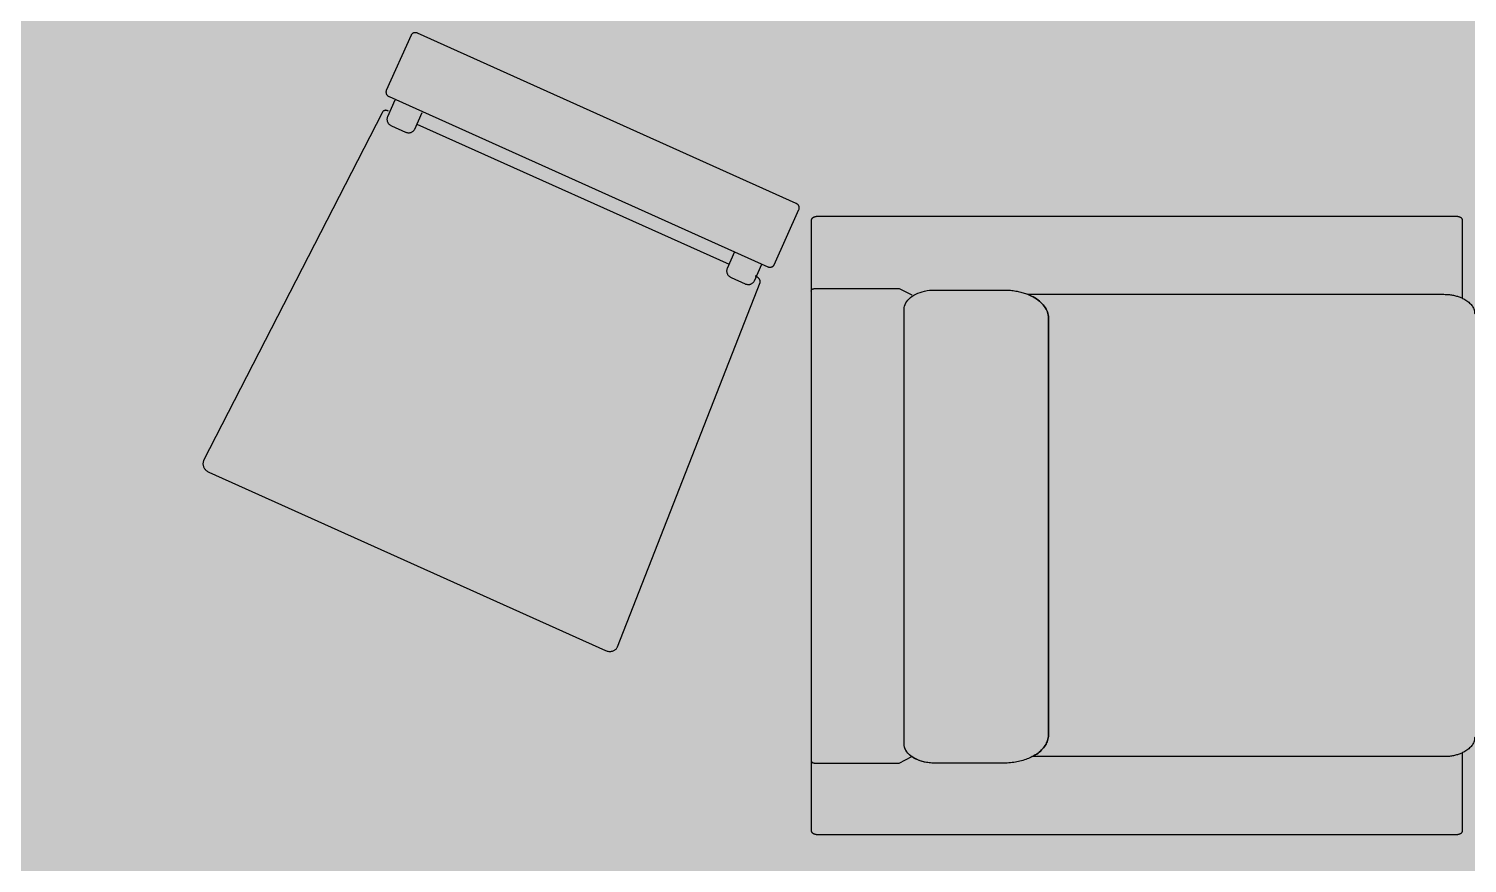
# Model space of a CAD drawing. Header units: metres. Extents: x -3.1 to 3, y -13.3 to 13.4.
# Drawn here: x -1.861 to 0.428, y -0.409 to 0.918 of the extents above; entities that cross this region are included whole.
import ezdxf

# ---------------------------------------------------------------- set-up
doc = ezdxf.new("R2010")
doc.units = ezdxf.units.M
doc.header["$MEASUREMENT"] = 0
doc.layers.add('Poly-Furniture', color=45, linetype='Continuous')
doc.layers.add('Poly-RoomsHatch', color=31, linetype='Continuous')

msp = doc.modelspace()

# ---------------------------------------------------------------- hatches: boundary and pattern name
at = {"layer": 'Poly-RoomsHatch'}
h = msp.add_hatch(color=31, dxfattribs=at)
h.dxf.hatch_style = 1
h.paths.add_polyline_path([(-2.755273, -11.584335), (0.893237, -11.584335), (0.893237, -7.204682), (2.755273, -7.204682), (2.755273, 9.589497), (1.219811, 9.589497), (-1.184988, 9.589497), (-1.184988, 10.128293), (-2.755273, 10.128293)])

# ---------------------------------------------------------------- linework, layer by layer
at = {"layer": 'Poly-Furniture', "color": 45}
for points in [[(-1.252255, 0.907432), (-1.291734, 0.819572)], [(-1.242039, 0.910668), (-1.242679, 0.910926), (-1.243325, 0.911132), (-1.243974, 0.911285), (-1.244622, 0.911388), (-1.245268, 0.911439), (-1.245907, 0.911442), (-1.246537, 0.911396), (-1.247155, 0.911303), (-1.247757, 0.911164), (-1.248341, 0.910979), (-1.248903, 0.91075), (-1.24944, 0.910477), (-1.24995, 0.910162), (-1.250429, 0.909805), (-1.250874, 0.909408), (-1.251283, 0.908971), (-1.251651, 0.908495), (-1.251976, 0.907982), (-1.252255, 0.907432)], [(-0.639595, 0.639968), (-1.242039, 0.910668)], [(-1.291734, 0.819572), (-1.29196, 0.818998), (-1.292127, 0.818414), (-1.292238, 0.817823), (-1.292294, 0.817228), (-1.292295, 0.816631), (-1.292244, 0.816036), (-1.292141, 0.815446), (-1.291988, 0.814863), (-1.291786, 0.81429), (-1.291537, 0.813731), (-1.291241, 0.813188), (-1.290901, 0.812664), (-1.290517, 0.812163), (-1.29009, 0.811687), (-1.289623, 0.811239), (-1.289116, 0.810821), (-1.28857, 0.810438), (-1.287987, 0.810092), (-1.287369, 0.809785)], [(-1.278005, 0.803982), (-1.289894, 0.777522)], [(-1.287369, 0.809785), (-0.684925, 0.539086)], [(-1.29835, 0.784157), (-1.582406, 0.230828)], [(-1.289363, 0.78701), (-1.28941, 0.787037), (-1.289545, 0.78711), (-1.289761, 0.787218), (-1.290051, 0.787348), (-1.290407, 0.787489), (-1.290823, 0.78763), (-1.291291, 0.787759), (-1.291804, 0.787865), (-1.292355, 0.787935), (-1.292936, 0.787959), (-1.293541, 0.787925), (-1.294161, 0.78782), (-1.294791, 0.787634), (-1.295422, 0.787355), (-1.296048, 0.786971), (-1.296661, 0.786471), (-1.297253, 0.785843), (-1.297819, 0.785076), (-1.29835, 0.784157)], [(-1.288161, 0.78647), (-1.289363, 0.78701)], [(-1.246595, 0.758067), (-1.234706, 0.784526)], [(-1.289894, 0.777522), (-1.29022, 0.776692), (-1.290462, 0.775846), (-1.290622, 0.774989), (-1.290701, 0.774126), (-1.290701, 0.773259), (-1.290625, 0.772395), (-1.290475, 0.771537), (-1.290252, 0.77069), (-1.289958, 0.769857), (-1.289595, 0.769044), (-1.289166, 0.768255), (-1.288671, 0.767493), (-1.288114, 0.766764), (-1.287496, 0.766072), (-1.286818, 0.76542), (-1.286084, 0.764814), (-1.285294, 0.764258), (-1.284451, 0.763756), (-1.283556, 0.763312)], [(-1.283556, 0.763312), (-1.261429, 0.753369)], [(-1.261429, 0.753369), (-1.260503, 0.752995), (-1.259568, 0.752698), (-1.258627, 0.752477), (-1.257686, 0.75233), (-1.256749, 0.752256), (-1.255821, 0.752254), (-1.254906, 0.752321), (-1.254008, 0.752457), (-1.253133, 0.75266), (-1.252284, 0.752929), (-1.251466, 0.753262), (-1.250684, 0.753658), (-1.249943, 0.754115), (-1.249246, 0.754632), (-1.248599, 0.755208), (-1.248006, 0.755841), (-1.247471, 0.756529), (-1.246999, 0.757271), (-1.246595, 0.758067)], [(-1.242959, 0.766159), (-0.746371, 0.543025)], [(-0.674708, 0.542321), (-0.63523, 0.630181)], [(-0.639595, 0.639968), (-0.639595, 0.639968)], [(-0.63523, 0.630181), (-0.635004, 0.630755), (-0.634836, 0.631339), (-0.634726, 0.63193), (-0.63467, 0.632526), (-0.634669, 0.633122), (-0.63472, 0.633717), (-0.634823, 0.634308), (-0.634976, 0.634891), (-0.635177, 0.635463), (-0.635427, 0.636023), (-0.635722, 0.636565), (-0.636063, 0.637089), (-0.636447, 0.63759), (-0.636874, 0.638067), (-0.637341, 0.638515), (-0.637848, 0.638932), (-0.638394, 0.639315), (-0.638976, 0.639662), (-0.639595, 0.639968)], [(-0.606077, 0.618995), (-0.606899, 0.618973), (-0.607703, 0.618908), (-0.608484, 0.618802), (-0.609241, 0.618656), (-0.60997, 0.618473), (-0.610668, 0.618254), (-0.611333, 0.618001), (-0.611961, 0.617716), (-0.61255, 0.617401), (-0.613097, 0.617058), (-0.613598, 0.616688), (-0.614052, 0.616293), (-0.614454, 0.615876), (-0.614802, 0.615437), (-0.615094, 0.614979), (-0.615326, 0.614504), (-0.615495, 0.614013), (-0.615599, 0.613508), (-0.615634, 0.612992)], [(0.411327, 0.618995), (-0.606077, 0.618995)], [(0.420884, 0.612992), (0.420849, 0.613508), (0.420745, 0.614013), (0.420576, 0.614504), (0.420344, 0.614979), (0.420053, 0.615437), (0.419704, 0.615876), (0.419302, 0.616293), (0.418849, 0.616688), (0.418347, 0.617058), (0.417801, 0.617401), (0.417212, 0.617716), (0.416583, 0.618001), (0.415919, 0.618254), (0.41522, 0.618473), (0.414491, 0.618656), (0.413735, 0.618802), (0.412953, 0.618908), (0.41215, 0.618973), (0.411327, 0.618995)], [(-0.615634, 0.612992), (-0.615634, -0.357677)], [(-0.615634, 0.612992), (-0.615634, 0.612992)], [(0.420884, 0.48887), (0.420884, 0.612992)], [(-0.737512, 0.562715), (-0.749401, 0.536256)], [(-0.749401, 0.536256), (-0.749727, 0.535425), (-0.749969, 0.53458), (-0.750129, 0.533723), (-0.750208, 0.532859), (-0.750209, 0.531993), (-0.750133, 0.531129), (-0.749982, 0.530271), (-0.749759, 0.529423), (-0.749465, 0.528591), (-0.749103, 0.527778), (-0.748673, 0.526988), (-0.748179, 0.526227), (-0.747621, 0.525498), (-0.747003, 0.524805), (-0.746326, 0.524154), (-0.745591, 0.523548), (-0.744801, 0.522991), (-0.743958, 0.522489), (-0.743064, 0.522045)], [(-0.706102, 0.5168), (-0.694213, 0.54326)], [(-0.684925, 0.539086), (-0.684285, 0.538827), (-0.683639, 0.538622), (-0.68299, 0.538468), (-0.682341, 0.538366), (-0.681696, 0.538314), (-0.681057, 0.538311), (-0.680427, 0.538357), (-0.679809, 0.53845), (-0.679207, 0.53859), (-0.678623, 0.538774), (-0.678061, 0.539004), (-0.677524, 0.539276), (-0.677014, 0.539592), (-0.676535, 0.539948), (-0.67609, 0.540346), (-0.675681, 0.540783), (-0.675313, 0.541258), (-0.674988, 0.541771), (-0.674708, 0.542321)], [(-0.923682, -0.06516), (-0.696833, 0.513875)], [(-0.743064, 0.522045), (-0.720936, 0.512103)], [(-0.720936, 0.512103), (-0.72001, 0.511729), (-0.719075, 0.511432), (-0.718135, 0.51121), (-0.717194, 0.511064), (-0.716257, 0.51099), (-0.715328, 0.510987), (-0.714413, 0.511055), (-0.713515, 0.511191), (-0.71264, 0.511394), (-0.711791, 0.511662), (-0.710974, 0.511996), (-0.710192, 0.512391), (-0.70945, 0.512849), (-0.708754, 0.513366), (-0.708106, 0.513941), (-0.707513, 0.514574), (-0.706978, 0.515262), (-0.706507, 0.516005), (-0.706102, 0.5168)], [(-0.703886, 0.523935), (-0.704956, 0.524416)], [(-0.697179, 0.517791), (-0.697308, 0.518102), (-0.697456, 0.518418), (-0.697623, 0.518739), (-0.697811, 0.519065), (-0.69802, 0.519394), (-0.698253, 0.519725), (-0.698509, 0.520058), (-0.698791, 0.520393), (-0.699099, 0.520728), (-0.699435, 0.521062), (-0.6998, 0.521396), (-0.700194, 0.521727), (-0.700619, 0.522056), (-0.701077, 0.522382), (-0.701567, 0.522704), (-0.702093, 0.523021), (-0.702653, 0.523332), (-0.703251, 0.523637), (-0.703886, 0.523935)], [(-0.696833, 0.513875), (-0.696829, 0.513889), (-0.696819, 0.513931), (-0.696803, 0.513999), (-0.696784, 0.514092), (-0.696763, 0.514209), (-0.696742, 0.51435), (-0.696722, 0.514513), (-0.696706, 0.514696), (-0.696693, 0.5149), (-0.696687, 0.515122), (-0.696689, 0.515362), (-0.696701, 0.515619), (-0.696723, 0.515891), (-0.696758, 0.516178), (-0.696807, 0.516478), (-0.696872, 0.51679), (-0.696955, 0.517114), (-0.697057, 0.517448), (-0.697179, 0.517791)], [(-0.615618, 0.500389), (-0.615575, 0.501073), (-0.615448, 0.501678), (-0.615239, 0.50221), (-0.614948, 0.502674), (-0.614578, 0.503073), (-0.61413, 0.503414), (-0.613605, 0.5037), (-0.613006, 0.503936), (-0.612334, 0.504127), (-0.611591, 0.504278), (-0.610777, 0.504393), (-0.609895, 0.504477), (-0.608947, 0.504534), (-0.607933, 0.50457), (-0.606856, 0.504589), (-0.605717, 0.504595), (-0.604518, 0.504594), (-0.60326, 0.50459), (-0.601944, 0.504588)], [(-0.601944, 0.504588), (-0.599725, 0.504588), (-0.595886, 0.504588), (-0.590627, 0.504588), (-0.584145, 0.504588), (-0.576641, 0.504588), (-0.568313, 0.504588), (-0.559359, 0.504588), (-0.549979, 0.504588), (-0.540372, 0.504588), (-0.530735, 0.504588), (-0.521269, 0.504588), (-0.512172, 0.504588), (-0.503642, 0.504588), (-0.49588, 0.504588), (-0.489082, 0.504588), (-0.483449, 0.504588), (-0.47918, 0.504588), (-0.476472, 0.504588), (-0.475525, 0.504588)], [(-0.475525, 0.504588), (-0.455491, 0.494285)], [(-0.467954, 0.471458), (-0.467774, 0.474098), (-0.467243, 0.476678), (-0.466376, 0.479188), (-0.465188, 0.481619), (-0.463695, 0.483961), (-0.46191, 0.486205), (-0.45985, 0.488342), (-0.457529, 0.490362), (-0.454962, 0.492255), (-0.452164, 0.494013), (-0.449149, 0.495625), (-0.445934, 0.497083), (-0.442533, 0.498378), (-0.438961, 0.499498), (-0.435232, 0.500437), (-0.431362, 0.501183), (-0.427366, 0.501727), (-0.423259, 0.502061), (-0.419056, 0.502174)], [(-0.467954, 0.471458), (-0.467774, 0.474098), (-0.467243, 0.476678), (-0.466376, 0.479188), (-0.465188, 0.481619), (-0.463695, 0.483961), (-0.46191, 0.486205), (-0.45985, 0.488342), (-0.457529, 0.490362), (-0.454962, 0.492255), (-0.452164, 0.494013), (-0.449149, 0.495625), (-0.445934, 0.497083), (-0.442533, 0.498378), (-0.438961, 0.499498), (-0.435232, 0.500437), (-0.431362, 0.501183), (-0.427366, 0.501727), (-0.423259, 0.502061), (-0.419056, 0.502174)], [(-0.419056, 0.502174), (-0.309103, 0.502174)], [(-0.419056, 0.502174), (-0.309103, 0.502174)], [(-0.419056, 0.502174), (-0.419056, 0.502174)], [(-0.309103, 0.502174), (-0.306927, 0.502153), (-0.304766, 0.502091), (-0.302622, 0.501988), (-0.300496, 0.501845), (-0.298389, 0.501662), (-0.296301, 0.501441), (-0.294234, 0.501181), (-0.292189, 0.500883), (-0.290167, 0.500549), (-0.288168, 0.500178), (-0.286193, 0.499771), (-0.284244, 0.499329), (-0.282322, 0.498852), (-0.280426, 0.498341), (-0.278559, 0.497797), (-0.276721, 0.49722), (-0.274914, 0.496611), (-0.273137, 0.49597), (-0.271392, 0.495299)], [(-0.309103, 0.502174), (-0.306927, 0.502153), (-0.304766, 0.502091), (-0.302622, 0.501988), (-0.300496, 0.501845), (-0.298389, 0.501662), (-0.296301, 0.501441), (-0.294234, 0.501181), (-0.292189, 0.500883), (-0.290167, 0.500549), (-0.288168, 0.500178), (-0.286193, 0.499771), (-0.284244, 0.499329), (-0.282322, 0.498852), (-0.280426, 0.498341), (-0.278559, 0.497797), (-0.276721, 0.49722), (-0.274914, 0.496611), (-0.273137, 0.49597), (-0.271392, 0.495299)], [(-0.271392, 0.495299), (0.391019, 0.495299)], [(-0.271392, 0.495299), (0.391019, 0.495299)], [(-0.271392, 0.495299), (-0.271392, 0.495299)], [(-0.238218, 0.457656), (-0.238327, 0.460133), (-0.238651, 0.462576), (-0.239184, 0.464981), (-0.23992, 0.467344), (-0.240854, 0.469662), (-0.241979, 0.47193), (-0.243289, 0.474147), (-0.24478, 0.476306), (-0.246445, 0.478406), (-0.248278, 0.480442), (-0.250274, 0.482411), (-0.252426, 0.484309), (-0.254729, 0.486132), (-0.257177, 0.487877), (-0.259765, 0.48954), (-0.262486, 0.491117), (-0.265335, 0.492605), (-0.268306, 0.494), (-0.271392, 0.495299)], [(-0.271392, 0.495299), (-0.268306, 0.494), (-0.265335, 0.492605), (-0.262486, 0.491117), (-0.259765, 0.48954), (-0.257177, 0.487877), (-0.254729, 0.486132), (-0.252426, 0.484309), (-0.250274, 0.482411), (-0.248278, 0.480442), (-0.246445, 0.478406), (-0.24478, 0.476306), (-0.243289, 0.474147), (-0.241979, 0.47193), (-0.240854, 0.469662), (-0.23992, 0.467344), (-0.239184, 0.464981), (-0.238651, 0.462576), (-0.238327, 0.460133), (-0.238218, 0.457656)], [(0.391019, 0.495299), (0.392781, 0.495279), (0.394528, 0.49522), (0.396259, 0.495123), (0.397974, 0.494987), (0.39967, 0.494815), (0.401346, 0.494606), (0.403003, 0.494362), (0.404638, 0.494082), (0.40625, 0.493768), (0.407839, 0.493419), (0.409402, 0.493038), (0.41094, 0.492624), (0.412451, 0.492178), (0.413933, 0.491701), (0.415387, 0.491193), (0.416809, 0.490655), (0.418201, 0.490089), (0.419559, 0.489493), (0.420884, 0.48887)], [(0.391019, 0.495299), (0.392781, 0.495279), (0.394528, 0.49522), (0.396259, 0.495123), (0.397974, 0.494987), (0.39967, 0.494815), (0.401346, 0.494606), (0.403003, 0.494362), (0.404638, 0.494082), (0.40625, 0.493768), (0.407839, 0.493419), (0.409402, 0.493038), (0.41094, 0.492624), (0.412451, 0.492178), (0.413933, 0.491701), (0.415387, 0.491193), (0.416809, 0.490655), (0.418201, 0.490089), (0.419559, 0.489493), (0.420884, 0.48887)], [(0.420884, 0.48887), (0.422685, 0.487954), (0.424414, 0.486988), (0.42607, 0.485972), (0.427648, 0.484908), (0.429146, 0.483798), (0.430561, 0.482644), (0.43189, 0.481448), (0.43313, 0.480213), (0.434278, 0.478938), (0.43533, 0.477628), (0.436285, 0.476283), (0.437138, 0.474906), (0.437887, 0.473497), (0.43853, 0.472061), (0.439062, 0.470597), (0.439481, 0.469108), (0.439784, 0.467597), (0.439968, 0.466064), (0.44003, 0.464512)], [(-0.467954, -0.219571), (-0.467954, 0.471458)], [(-0.467954, -0.219571), (-0.467954, 0.471458)], [(-0.238218, -0.205769), (-0.238218, 0.457656)], [(-0.238218, 0.457656), (-0.238218, -0.205769)], [(-1.582406, 0.230828), (-1.582826, 0.22976), (-1.583137, 0.228672), (-1.583342, 0.22757), (-1.583444, 0.226459), (-1.583444, 0.225345), (-1.583347, 0.224233), (-1.583153, 0.223129), (-1.582866, 0.222039), (-1.582488, 0.220969), (-1.582022, 0.219923), (-1.581469, 0.218907), (-1.580833, 0.217928), (-1.580117, 0.21699), (-1.579321, 0.216099), (-1.57845, 0.215261), (-1.577505, 0.214482), (-1.576489, 0.213766), (-1.575405, 0.21312), (-1.574254, 0.21255)], [(-1.574254, 0.21255), (-0.942771, -0.071198)], [(-0.942771, -0.071198), (-0.941579, -0.07168), (-0.940374, -0.072062), (-0.939164, -0.072347), (-0.937952, -0.072536), (-0.936746, -0.072632), (-0.935551, -0.072636), (-0.934374, -0.072549), (-0.933218, -0.072374), (-0.932092, -0.072113), (-0.931, -0.071768), (-0.929948, -0.071339), (-0.928942, -0.07083), (-0.927988, -0.070242), (-0.927092, -0.069577), (-0.92626, -0.068837), (-0.925496, -0.068023), (-0.924808, -0.067138), (-0.924202, -0.066183), (-0.923682, -0.06516)], [(-0.263886, -0.239984), (-0.261461, -0.238658), (-0.259134, -0.237266), (-0.256908, -0.235809), (-0.254788, -0.234291), (-0.252777, -0.232714), (-0.250878, -0.23108), (-0.249097, -0.229392), (-0.247436, -0.227652), (-0.2459, -0.225862), (-0.244492, -0.224025), (-0.243216, -0.222144), (-0.242075, -0.22022), (-0.241075, -0.218256), (-0.240218, -0.216255), (-0.239508, -0.214218), (-0.238949, -0.212149), (-0.238545, -0.21005), (-0.2383, -0.207922), (-0.238218, -0.205769)], [(-0.238218, -0.205769), (-0.2383, -0.207922), (-0.238545, -0.21005), (-0.238949, -0.212149), (-0.239508, -0.214218), (-0.240218, -0.216255), (-0.241075, -0.218256), (-0.242075, -0.22022), (-0.243216, -0.222144), (-0.244492, -0.224025), (-0.2459, -0.225862), (-0.247436, -0.227652), (-0.249097, -0.229392), (-0.250878, -0.23108), (-0.252777, -0.232714), (-0.254788, -0.234291), (-0.256908, -0.235809), (-0.259134, -0.237266), (-0.261461, -0.238658), (-0.263886, -0.239984)], [(-0.419056, -0.250287), (-0.423259, -0.250174), (-0.427366, -0.24984), (-0.431362, -0.249296), (-0.435232, -0.24855), (-0.438961, -0.247611), (-0.442533, -0.246491), (-0.445934, -0.245196), (-0.449149, -0.243738), (-0.452164, -0.242126), (-0.454962, -0.240368), (-0.457529, -0.238475), (-0.45985, -0.236455), (-0.46191, -0.234318), (-0.463695, -0.232074), (-0.465188, -0.229732), (-0.466376, -0.227301), (-0.467243, -0.224791), (-0.467774, -0.222211), (-0.467954, -0.219571)], [(-0.455508, -0.239984), (-0.456703, -0.239112), (-0.457847, -0.238212), (-0.458938, -0.237285), (-0.459974, -0.236332), (-0.460954, -0.235354), (-0.461877, -0.234353), (-0.46274, -0.233328), (-0.463543, -0.232281), (-0.464284, -0.231213), (-0.464961, -0.230124), (-0.465574, -0.229017), (-0.466119, -0.227891), (-0.466597, -0.226747), (-0.467006, -0.225587), (-0.467343, -0.224411), (-0.467608, -0.223221), (-0.467799, -0.222017), (-0.467915, -0.2208), (-0.467954, -0.219571)], [(0.44003, -0.209197), (0.439968, -0.210748), (0.439784, -0.212279), (0.439481, -0.21379), (0.439062, -0.215277), (0.43853, -0.21674), (0.437887, -0.218176), (0.437138, -0.219584), (0.436285, -0.220961), (0.43533, -0.222306), (0.434278, -0.223616), (0.43313, -0.224891), (0.43189, -0.226127), (0.430561, -0.227323), (0.429146, -0.228477), (0.427648, -0.229588), (0.42607, -0.230653), (0.424414, -0.23167), (0.422685, -0.232638), (0.420884, -0.233555)], [(-0.615634, -0.246089), (-0.615591, -0.246772), (-0.615464, -0.247377), (-0.615255, -0.247909), (-0.614964, -0.248373), (-0.614594, -0.248773), (-0.614146, -0.249113), (-0.613622, -0.249399), (-0.613023, -0.249636), (-0.61235, -0.249827), (-0.611607, -0.249977), (-0.610793, -0.250092), (-0.609912, -0.250176), (-0.608963, -0.250234), (-0.607949, -0.25027), (-0.606872, -0.250288), (-0.605733, -0.250295), (-0.604534, -0.250294), (-0.603276, -0.250289), (-0.60196, -0.250287)], [(-0.60196, -0.250287), (-0.475542, -0.250287)], [(-0.475542, -0.250287), (-0.455508, -0.239984)], [(-0.419056, -0.250287), (-0.421325, -0.250254), (-0.423568, -0.250157), (-0.425783, -0.249996), (-0.427968, -0.249773), (-0.430119, -0.249489), (-0.432236, -0.249147), (-0.434315, -0.248747), (-0.436354, -0.248291), (-0.438352, -0.24778), (-0.440305, -0.247216), (-0.442211, -0.2466), (-0.444069, -0.245934), (-0.445875, -0.245219), (-0.447628, -0.244457), (-0.449325, -0.243649), (-0.450963, -0.242796), (-0.452542, -0.2419), (-0.454057, -0.240962), (-0.455508, -0.239984)], [(-0.309103, -0.250287), (-0.419056, -0.250287)], [(-0.309103, -0.250287), (-0.419056, -0.250287)], [(-0.263886, -0.239984), (-0.265857, -0.240978), (-0.267883, -0.241928), (-0.269964, -0.242833), (-0.272097, -0.243693), (-0.27428, -0.244505), (-0.276512, -0.245269), (-0.27879, -0.245984), (-0.281113, -0.246648), (-0.28348, -0.24726), (-0.285887, -0.24782), (-0.288334, -0.248325), (-0.290818, -0.248776), (-0.293338, -0.24917), (-0.295892, -0.249506), (-0.298477, -0.249784), (-0.301093, -0.250003), (-0.303737, -0.25016), (-0.306408, -0.250255), (-0.309103, -0.250287)], [(-0.263886, -0.239984), (-0.265857, -0.240978), (-0.267883, -0.241928), (-0.269964, -0.242833), (-0.272097, -0.243693), (-0.27428, -0.244505), (-0.276512, -0.245269), (-0.27879, -0.245984), (-0.281113, -0.246648), (-0.28348, -0.24726), (-0.285887, -0.24782), (-0.288334, -0.248325), (-0.290818, -0.248776), (-0.293338, -0.24917), (-0.295892, -0.249506), (-0.298477, -0.249784), (-0.301093, -0.250003), (-0.303737, -0.25016), (-0.306408, -0.250255), (-0.309103, -0.250287)], [(0.391019, -0.239984), (-0.263886, -0.239984)], [(0.391019, -0.239984), (-0.263886, -0.239984)], [(0.420884, -0.233555), (0.419559, -0.234177), (0.418201, -0.234771), (0.416809, -0.235337), (0.415387, -0.235875), (0.413933, -0.236382), (0.412451, -0.236859), (0.41094, -0.237305), (0.409402, -0.237719), (0.407839, -0.238101), (0.40625, -0.238449), (0.404638, -0.238764), (0.403003, -0.239045), (0.401346, -0.23929), (0.39967, -0.239499), (0.397974, -0.239672), (0.396259, -0.239807), (0.394528, -0.239905), (0.392781, -0.239964), (0.391019, -0.239984)], [(0.420884, -0.233555), (0.419559, -0.234177), (0.418201, -0.234771), (0.416809, -0.235337), (0.415387, -0.235875), (0.413933, -0.236382), (0.412451, -0.236859), (0.41094, -0.237305), (0.409402, -0.237719), (0.407839, -0.238101), (0.40625, -0.238449), (0.404638, -0.238764), (0.403003, -0.239045), (0.401346, -0.23929), (0.39967, -0.239499), (0.397974, -0.239672), (0.396259, -0.239807), (0.394528, -0.239905), (0.392781, -0.239964), (0.391019, -0.239984)], [(0.420884, -0.357677), (0.420884, -0.233555)], [(-0.615634, -0.357677), (-0.615599, -0.358192), (-0.615495, -0.358696), (-0.615326, -0.359185), (-0.615094, -0.35966), (-0.614802, -0.360117), (-0.614454, -0.360554), (-0.614052, -0.360971), (-0.613598, -0.361365), (-0.613097, -0.361735), (-0.61255, -0.362078), (-0.611961, -0.362392), (-0.611333, -0.362677), (-0.610668, -0.36293), (-0.60997, -0.363148), (-0.609241, -0.363331), (-0.608484, -0.363477), (-0.607703, -0.363583), (-0.606899, -0.363648), (-0.606077, -0.36367)], [(-0.606077, -0.36367), (0.411327, -0.36367)], [(0.411327, -0.36367), (0.41215, -0.363648), (0.412953, -0.363583), (0.413735, -0.363477), (0.414491, -0.363331), (0.41522, -0.363148), (0.415919, -0.36293), (0.416583, -0.362677), (0.417212, -0.362392), (0.417801, -0.362078), (0.418347, -0.361735), (0.418849, -0.361365), (0.419302, -0.360971), (0.419704, -0.360554), (0.420053, -0.360117), (0.420344, -0.35966), (0.420576, -0.359185), (0.420745, -0.358696), (0.420849, -0.358192), (0.420884, -0.357677)]]:
    msp.add_lwpolyline(points, dxfattribs=at)

doc.saveas('drawing.dxf')
